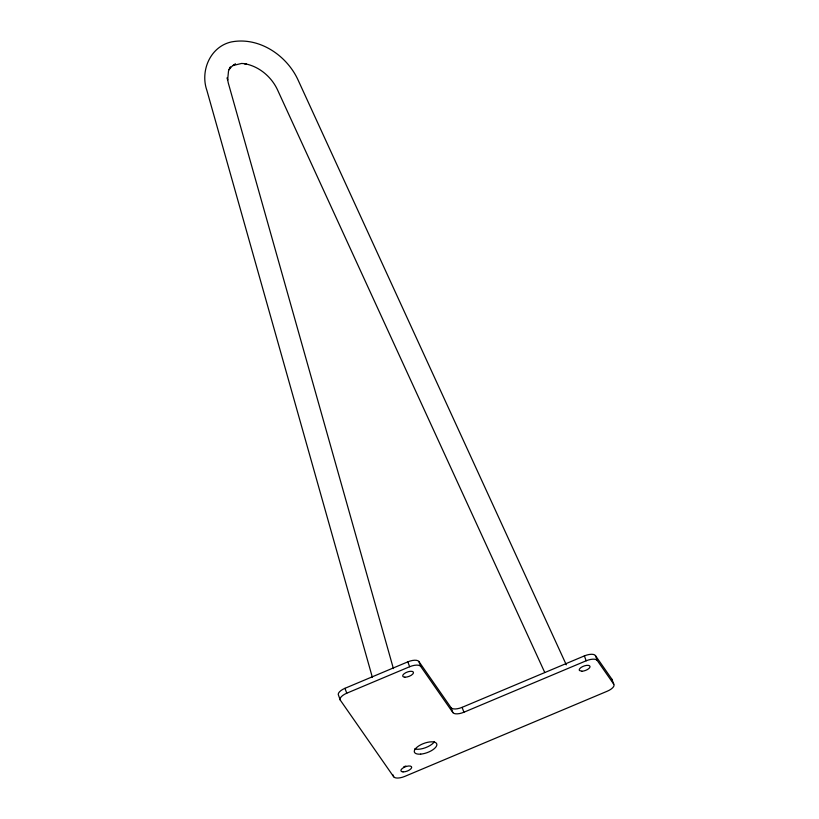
<?xml version="1.0" encoding="UTF-8"?>
<svg xmlns="http://www.w3.org/2000/svg" width="819" height="819" viewBox="0 0 819 819"><rect width="100%" height="100%" fill="white"/><g stroke="black" fill="none" stroke-linecap="round" stroke-linejoin="round"><path stroke-width="1.23" d="M344.953 688.318L407.831 661.854A9.521 3.921 -20.3 0 1 418.867 661.486L451.074 707.718L452.876 712.602A9.521 3.921 -20.3 0 0 463.912 712.233L586.179 660.79A9.521 3.921 -20.3 0 1 597.215 660.421L613.769 684.193A9.521 3.921 -20.3 0 1 607.34 691.175L404.729 776.422A9.521 3.921 -20.3 0 1 393.693 776.791L340.325 700.173L338.523 695.29A9.521 3.921 -20.3 0 1 344.953 688.318L346.754 693.202A9.521 3.921 -20.3 0 0 340.325 700.173M346.754 693.202L409.643 666.738A9.521 3.921 -20.3 0 1 420.669 666.369L452.876 712.602M451.074 707.718A9.521 3.921 -20.3 0 0 462.1 707.35L584.377 655.906A9.521 3.921 -20.3 0 1 595.403 655.538L611.967 679.309L613.769 684.193M566.308 664.833L297.737 79.289C286.24 54.955 258.763 36.64 231.367 41.943C210.227 46.622 200.01 70.905 206.9 90.469L372.389 677.426M544.768 672.501L277.293 89.363C271.017 76.31 258.558 66.052 244.154 63.606L246.427 63.749L241.574 63.462L232.995 65.51L235.473 63.964L231.879 66.37L229.074 69.584L230.456 66.912L228.521 70.936L227.621 80.18L227.252 77.662L228.266 82.903L393.396 668.601M595.403 655.538L597.215 660.421M584.377 655.906L586.179 660.79M462.1 707.35L463.912 712.233M418.867 661.486L420.669 666.369M407.831 661.854L409.643 666.738M392.966 774.835L393.693 776.791M611.967 679.309A9.521 3.921 -20.3 0 1 612.202 680.784M434.49 741.533A11.896 4.894 -20.3 0 1 425.542 747.686A11.896 4.894 -20.3 0 1 414.69 748.904M405.855 766.031A5.713 2.355 -20.3 0 1 403.828 766.697M581.889 671.232L579.381 670.485A5.713 2.355 -20.3 0 1 584.643 665.796A5.713 2.355 -20.3 0 1 589.844 667.362A5.713 2.355 -20.3 0 1 581.889 671.232M420.679 754.125A11.896 4.894 -20.3 0 0 436.844 744.236A11.896 4.894 -20.3 0 0 419.226 745.638A11.896 4.894 -20.3 0 0 420.679 754.125M403.03 771.887A5.713 2.355 -20.3 0 0 411.66 767.608A5.713 2.355 -20.3 0 0 404.156 767.29A5.713 2.355 -20.3 0 0 403.03 771.887M404.832 677.19A5.713 2.355 -20.3 0 0 413.462 672.911A5.713 2.355 -20.3 0 0 405.948 672.594A5.713 2.355 -20.3 0 0 404.832 677.19"/></g></svg>
